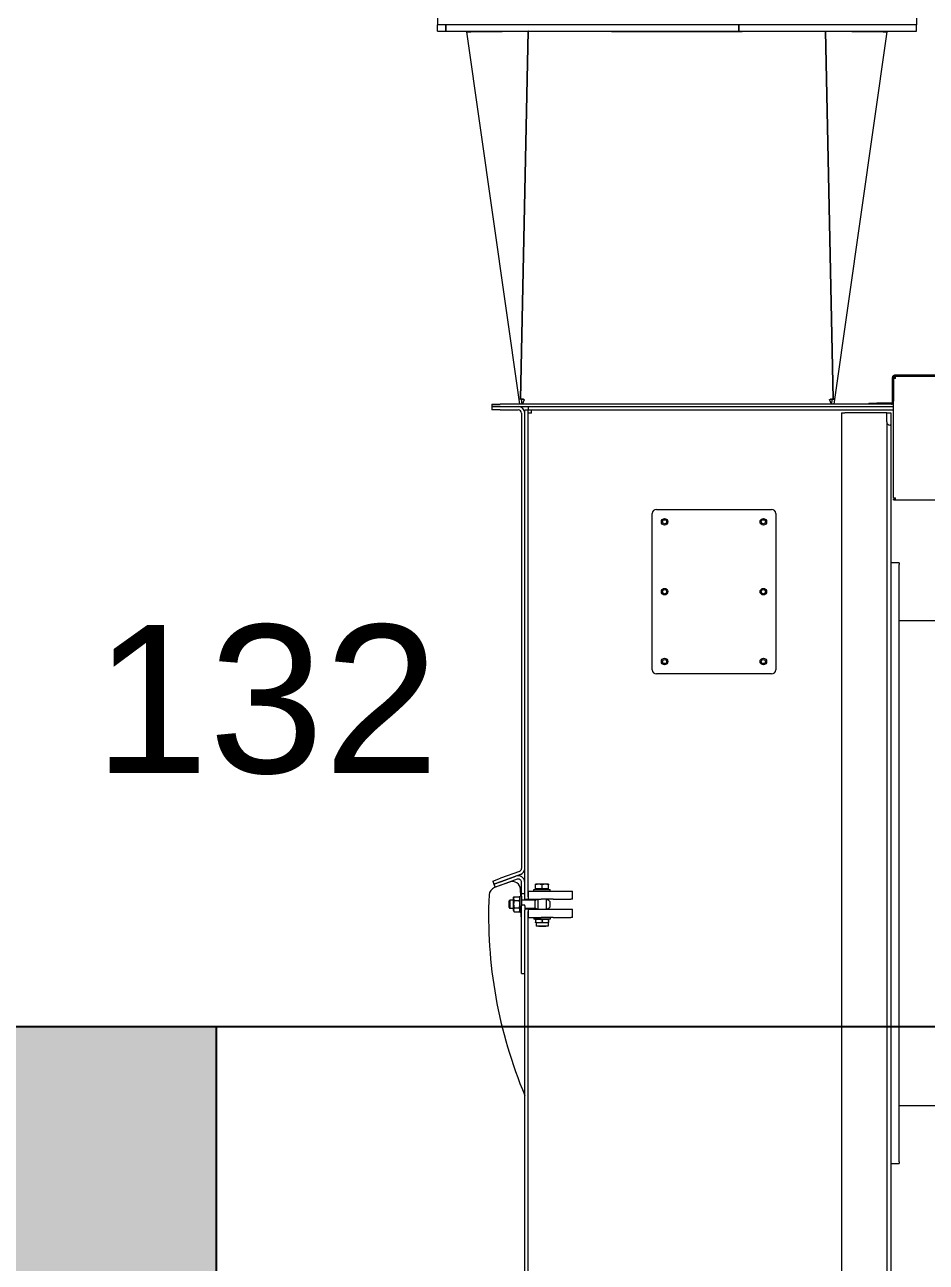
# Model space of a CAD drawing. Header units: millimetres. Extents: x 3220 to 226993, y 817 to 176024.
# Drawn here: x 200218 to 201314, y 73756 to 75261 of the extents above; entities that cross this region are included whole.
import ezdxf

# ---------------------------------------------------------------- set-up
doc = ezdxf.new("R2010")
doc.units = ezdxf.units.MM
doc.layers.add('Repère', color=76, linetype='Continuous')
doc.layers.add('Sichtbare Kanten(DIN)', color=7, linetype='Continuous', lineweight=50, true_color=0x3f3f3f)
doc.styles.get("Standard").update_dxf_attribs({"font": 'arial.ttf'})

# ---------------------------------------------------------------- blocks, each defined once
blk = doc.blocks.new('SECTION D-E')
h = blk.add_hatch()
h.set_pattern_fill('AR-CONC', color=256, scale=3)
h.paths.add_polyline_path([(0, -500), (-250, -500), (-250, -4000), (0, -4000)])
h.paths.add_polyline_path([(250, -500), (0, -500), (0, -4000), (3000, -4000), (3000, -3500), (2750, -3500), (250, -3500)])
h.paths.add_polyline_path([(15000, -3500), (12000, -3500), (12000, -4000), (15000, -4000)])
h.paths.add_polyline_path([(18000, -500), (17750, -500), (17750, -3500), (15000, -3500), (15000, -4000), (18000, -4000)])
h.paths.add_polyline_path([(18250, -500), (18000, -500), (18000, -4000), (18250, -4000)])
h.paths.add_polyline_path([(8000, -3500), (8000, -4000), (9000, -4000), (9000, -3500)])
h.paths.add_polyline_path([(5600, -4000), (5600, -3500), (3000, -3500), (3000, -4000)])
h.paths.add_polyline_path([(9800, -4000), (9800, -3500), (9000, -3500), (9000, -4000)])
for points in [[(17750, -500), (17750, -3500), (250, -3500), (250, -500)], [(9800, -3500), (9800, -4500), (12000, -4500), (12000, -3500)]]:
    blk.add_lwpolyline(points)
blk = doc.blocks.new('be 500 pied F')
at = {"layer": 'Sichtbare Kanten(DIN)', "color": 5, "lineweight": 0}
for p, q in [((-721.1, 1718.2), (-731, 1718.2)), ((-731, 1710.2), (-731, 1718.2)), ((-721.1, 1710.2), (-721.1, 1718.2)), ((-364.7, 1718.2), (-721.1, 1718.2)), ((-721.1, 1718.2), (-721.1, 1710.2)), ((-149, 1718.2), (-364.7, 1718.2)), ((-364.7, 1718.2), (-364.7, 1710.2)), ((-364.7, 1710.2), (-364.7, 1718.2)), ((-149, 1710.2), (-149, 1718.2)), ((-731, 1710.2), (-721.1, 1710.2)), ((-721.1, 1710.2), (-364.7, 1710.2)), ((-631.8, 1262.7), (-695.5, 1709.6)), ((-692.5, 1710), (-695.4, 1709.7)), ((-695.4, 1709.7), (-690.7, 1709.7)), ((-692.5, 1710), (-687.7, 1710)), ((-692.5, 1710), (-692.5, 1710)), ((-692.5, 1710), (-692.5, 1710)), ((-690.4, 1710), (-676.2, 1710)), ((-687.5, 1710), (-690.4, 1710)), ((-687.7, 1710), (-687.5, 1710)), ((-687.7, 1710), (-687.7, 1710)), ((-687.5, 1710), (-676.1, 1710)), ((-675.8, 1710.1), (-652.7, 1710.1)), ((-630.2, 1263.3), (-620.9, 1710.2)), ((-629.8, 1263.1), (-620.5, 1710.2)), ((-620.5, 1710.2), (-620.9, 1710.2)), ((-555.6, 1710.2), (-519.4, 1710.2)), ((-518.9, 1710.1), (-518.5, 1710.1)), ((-518.5, 1710.1), (-480.5, 1710.1)), ((-480, 1710), (-480.5, 1710.1)), ((-479.6, 1710), (-479.2, 1710)), ((-479.2, 1710), (-479.5, 1709.9)), ((-479.5, 1709.9), (-440.5, 1709.9)), ((-479.2, 1710), (-440.3, 1710)), ((-440.3, 1710), (-440.5, 1709.9)), ((-440.3, 1710), (-440, 1710)), ((-440, 1710), (-439.7, 1710)), ((-440, 1710), (-440, 1709.8)), ((-439.7, 1710), (-400.8, 1710)), ((-439.7, 1710), (-439.5, 1709.9)), ((-439.5, 1709.9), (-400.5, 1709.9)), ((-400.8, 1710), (-400.4, 1710)), ((-400.8, 1710), (-400.5, 1709.9)), ((-400, 1710), (-399.5, 1710.1)), ((-399.5, 1710.1), (-361.5, 1710.1)), ((-364.7, 1710.2), (-149, 1710.2)), ((-361.5, 1710.1), (-361.1, 1710.1)), ((-360.6, 1710.2), (-324.4, 1710.2)), ((-250.2, 1263.1), (-259.5, 1710.2)), ((-259.5, 1710.2), (-259.1, 1710.2)), ((-249.8, 1263.3), (-259.1, 1710.2)), ((-248.2, 1262.7), (-184.5, 1709.6)), ((-227.3, 1710.1), (-204.2, 1710.1)), ((-203.9, 1710), (-192.5, 1710)), ((-203.8, 1710), (-189.6, 1710)), ((-192.5, 1710), (-192.3, 1710)), ((-192.5, 1710), (-189.6, 1710)), ((-192.3, 1710), (-187.5, 1710)), ((-192.3, 1710), (-192.3, 1710)), ((-189.3, 1709.7), (-184.6, 1709.7)), ((-187.5, 1710), (-187.5, 1710)), ((-187.5, 1710), (-187.5, 1710)), ((-187.5, 1710), (-184.6, 1709.7)), ((-178.1, 1267), (-178.1, 1289.5)), ((-176.9, 1289.5), (-176.9, 1267)), ((-176.9, 1289.5), (-174.4, 1289.5)), ((-174.4, 1288.2), (-176.9, 1288.2)), ((175.6, 1292), (-175.6, 1292)), ((175.6, 1290.7), (-175.6, 1290.7)), ((-174.4, 1288.2), (-174.4, 1290.7)), ((-178.1, 1257), (-178.1, 1267)), ((-176.9, 1267), (-176.9, 1260.4)), ((-665, 1257), (-655, 1257)), ((-665, 1257), (-665, 1254)), ((-655, 1254), (-665, 1254)), ((-665, 1254), (-655, 1254)), ((-665, 1254), (-665, 1250)), ((-655, 1250), (-665, 1250)), ((-178.1, 1257), (-655, 1257)), ((-655, 1254), (-176.9, 1254)), ((-655, 1254), (-633, 1254)), ((-655, 1250), (-633, 1250)), ((-629.2, 1263), (-631.8, 1262.8)), ((-629.2, 1263), (-631.8, 1262.7)), ((-631.8, 1262.8), (-631.8, 1262.8)), ((-631, 1257), (-631.8, 1262.7)), ((-629.4, 1263.1), (-631.6, 1263)), ((-631.1, 1263.2), (-631.1, 1263.2)), ((-629.8, 1263.1), (-631.1, 1263.2)), ((-629.8, 1263.1), (-631.1, 1263.2)), ((-630.4, 1263.3), (-630.2, 1263.3)), ((-629.8, 1263.3), (-630.4, 1263.3)), ((-629.8, 1263.3), (-630.2, 1263.3)), ((-629.8, 1263.1), (-629.6, 1263.1)), ((-627.9, 1262.9), (-629.8, 1263.1)), ((-627.7, 1262.9), (-629.6, 1263.1)), ((-628, 1257), (-628.9, 1263)), ((-628.8, 1263.1), (-628.8, 1263.1)), ((-627.3, 1262.9), (-628.8, 1263.1)), ((-627.3, 1262.9), (-628.8, 1263.1)), ((-628, 1263), (-628, 1263)), ((-626.8, 1262.9), (-628, 1263)), ((-626.8, 1262.9), (-628, 1263)), ((-627.9, 1262.9), (-627.7, 1262.9)), ((-627.9, 1257), (-625.5, 1262.7)), ((-627.8, 1257), (-625.4, 1262.7)), ((-627.3, 1262.9), (-627.7, 1262.9)), ((-626.8, 1262.9), (-627.3, 1262.9)), ((-627.3, 1262.9), (-627.3, 1262.9)), ((-626.7, 1262.9), (-626.8, 1262.9)), ((-626.8, 1262.9), (-626.8, 1262.9)), ((-626.1, 1262.8), (-625.9, 1262.8)), ((-625, 658), (-625, 1249.5)), ((-621, 1249.5), (-625, 1249.5)), ((-621, 658), (-621, 1249.5)), ((-620.5, 1254), (-176.9, 1254)), ((-620.5, 1250), (-620.5, 1254)), ((-620.5, 1250), (-176.9, 1250)), ((-617, 1246), (-617, 1250)), ((-252.2, 1257), (-254.6, 1262.7)), ((-252.1, 1257), (-254.5, 1262.7)), ((-254.1, 1262.8), (-253.9, 1262.8)), ((-253.2, 1262.9), (-253.3, 1262.9)), ((-253.2, 1262.9), (-252, 1263)), ((-253.2, 1262.9), (-252, 1263)), ((-252.7, 1262.9), (-253.2, 1262.9)), ((-253.2, 1262.9), (-253.2, 1262.9)), ((-252.7, 1262.9), (-251.2, 1263.1)), ((-252.7, 1262.9), (-251.2, 1263.1)), ((-252.3, 1262.9), (-252.7, 1262.9)), ((-252.7, 1262.9), (-252.7, 1262.9)), ((-252.3, 1262.9), (-250.4, 1263.1)), ((-252.3, 1262.9), (-252.1, 1262.9)), ((-252.1, 1262.9), (-250.2, 1263.1)), ((-252, 1263), (-252, 1263)), ((-252, 1257), (-251.1, 1263)), ((-251.2, 1263.1), (-251.2, 1263.1)), ((-250.8, 1263), (-248.2, 1262.7)), ((-250.8, 1263), (-248.2, 1262.8)), ((-250.6, 1263.1), (-248.4, 1263)), ((-250.4, 1263.1), (-250.2, 1263.1)), ((-250.2, 1263.3), (-249.6, 1263.3)), ((-250.2, 1263.3), (-249.8, 1263.3)), ((-250.2, 1263.1), (-248.9, 1263.2)), ((-250.2, 1263.1), (-248.9, 1263.2)), ((-249.8, 1263.3), (-249.6, 1263.3)), ((-249, 1257), (-248.2, 1262.7)), ((-248.9, 1263.2), (-248.9, 1263.2)), ((-248.2, 1262.8), (-248.2, 1262.8)), ((-206.9, 1258.2), (-196.9, 1258.2)), ((-206.9, 1258.2), (-206.9, 1257)), ((-179.4, 1258.2), (-196.9, 1258.2)), ((-178.1, 1257), (-176.9, 1257)), ((-176.9, 1143.2), (-176.9, 1260.4)), ((-629, 1246), (-629, 692.6)), ((-625, 692.6), (-625, 1246)), ((-617, 1246), (-621, 1246)), ((-240, 1246.5), (-236, 1246.5)), ((-240, 1246.5), (-240, -376)), ((-190, 1246.5), (-236, 1246.5)), ((-185, 1246.5), (-190, 1246.5)), ((-185, 1246.5), (-180, 1246.5)), ((-185, 1235.5), (-185, 1246.5)), ((-185, 1235.5), (-185, -477.5)), ((-180, 1246.5), (-180, 1231.5)), ((-180, 1231.5), (-181, 1231.5)), ((-180, 1231.5), (-180, -473.5)), ((-465, 1129), (-325, 1129)), ((-176.9, 1143.2), (-174.4, 1143.2)), ((-174.4, 1142), (-176.9, 1142)), ((-176.9, 1140.7), (-176.9, 1142)), ((-176.9, 1140.7), (-174.4, 1140.7)), ((-174.4, 1140.7), (-174.4, 1143.2)), ((-174.4, 1140.7), (174.4, 1140.7)), ((-470, 934), (-470, 1124)), ((-320, 1124), (-320, 934)), ((-170, 1064), (-180, 1064)), ((-170, 1064), (-170, 1062)), ((-170, 336), (-170, 1062)), ((-170, 994), (-15, 994)), ((-325, 929), (-465, 929)), ((-664, 677.1), (-654.6, 680.5)), ((-664, 677.1), (-662.6, 673.3)), ((-631.6, 688.8), (-654.6, 680.5)), ((-630.3, 685.1), (-653.2, 676.7)), ((-653.2, 676.7), (-635.7, 683.1)), ((-634.4, 679.3), (-651.8, 673)), ((-653.2, 676.7), (-662.6, 673.3)), ((-662.6, 673.3), (-653.2, 676.7)), ((-662.6, 673.3), (-661.2, 669.6)), ((-643.5, 676), (-661.9, 669.3)), ((-651.8, 673), (-661.2, 669.6)), ((-629.8, 659), (-630.1, 666.9)), ((-629, 668), (-629, 675.6)), ((-629, 663), (-629, 668)), ((-629, 663), (-629, 662.1)), ((-629, 662), (-629, 662.1)), ((-629, 662), (-625, 662)), ((-629, 659), (-629, 662)), ((-625, 668), (-625, 675.6)), ((-621, 665), (-605, 665)), ((-621, 665), (-621, 655)), ((-614, 667), (-594, 667)), ((-614, 665), (-614, 667)), ((-608, 673.4), (-612, 673.4)), ((-612, 672.7), (-612, 673.4)), ((-612, 667.6), (-612, 672.7)), ((-604, 667.6), (-612, 667.6)), ((-611.3, 667.6), (-611.3, 667)), ((-600, 673.4), (-608, 673.4)), ((-605, 665), (-590.6, 665)), ((-604, 667.6), (-604, 672.7)), ((-596, 667.6), (-604, 667.6)), ((-596, 673.4), (-600, 673.4)), ((-596.7, 667.6), (-596.7, 667)), ((-596, 673.4), (-596, 672.7)), ((-596, 667.6), (-596, 672.7)), ((-594, 665), (-594, 667)), ((-590.6, 665), (-569.1, 665)), ((-569.1, 665), (-567, 665)), ((-567, 655), (-567, 665)), ((-644, 653), (-643, 654)), ((-644, 645), (-644, 653)), ((-639, 654), (-643, 654)), ((-643, 654), (-643, 644)), ((-639, 656.3), (-637.9, 658.2)), ((-639, 656.3), (-639, 641.7)), ((-637.9, 658.2), (-631.7, 658.2)), ((-637.9, 653.7), (-631.7, 653.7)), ((-630.6, 656.3), (-631.7, 658.2)), ((-630.6, 639), (-630.6, 659)), ((-628.6, 659), (-630.6, 659)), ((-629, 647.9), (-629, 648)), ((-625, 648), (-629, 648)), ((-629, 647.9), (-629, 647)), ((-629, 642), (-629, 647)), ((-628.6, 648), (-628.6, 659)), ((-611.9, 654), (-628.6, 654)), ((-625, 655), (-625, 658)), ((-625, 655), (-621, 655)), ((-625, 654), (-625, 655)), ((-625, 648), (-625, 647.9)), ((-625, 647), (-625, 647.9)), ((-625, 647), (-625, 642)), ((-621, 655), (-621, 654)), ((-621, 655), (-605, 655)), ((-609, 654.5), (-610, 654.5)), ((-609, 655), (-609, 643)), ((-590.6, 655), (-605, 655)), ((-599, 655), (-599, 643)), ((-598, 654.5), (-599, 654.5)), ((-594, 647.5), (-594, 650.5)), ((-590.6, 655), (-569.1, 655)), ((-567, 655), (-569.1, 655)), ((-644, 645), (-643, 644)), ((-639, 644), (-643, 644)), ((-639, 641.7), (-637.9, 639.8)), ((-637.9, 644.5), (-631.7, 644.5)), ((-637.9, 639.8), (-637.9, 639.8)), ((-637.9, 639.8), (-631.7, 639.8)), ((-630.6, 641.7), (-631.7, 639.8)), ((-631.7, 639.8), (-631.7, 639.8)), ((-629, 639), (-630.6, 639)), ((-629, 627.9), (-629.3, 639)), ((-629, 570), (-629, 642)), ((-611.9, 644), (-625, 644)), ((-621, 643), (-625, 643)), ((-625, 570), (-625, 642)), ((-625, -491.5), (-625, 640)), ((-621, 644), (-621, 643)), ((-621, 643), (-605, 643)), ((-621, 643), (-621, 633)), ((-621, -491.5), (-621, 640)), ((-621, 633), (-605, 633)), ((-614, 633), (-614, 631)), ((-610, 643.5), (-609, 643.5)), ((-605, 643), (-590.6, 643)), ((-590.6, 633), (-605, 633)), ((-599, 643.5), (-598, 643.5)), ((-594, 633), (-594, 631)), ((-590.6, 643), (-569.1, 643)), ((-590.6, 633), (-569.1, 633)), ((-569.1, 643), (-567, 643)), ((-567, 633), (-569.1, 633)), ((-567, 633), (-567, 643)), ((-594, 631), (-614, 631)), ((-611.3, 631), (-612, 630.6)), ((-612, 629.9), (-612, 630.6)), ((-612, 629.9), (-612, 627.4)), ((-612, 626.7), (-612, 627.4)), ((-611.3, 626.3), (-612, 626.7)), ((-596.7, 626.3), (-611.3, 626.3)), ((-611.3, 626.3), (-611.3, 622.4)), ((-596.7, 622.4), (-611.3, 622.4)), ((-608.1, 622), (-608.5, 622.4)), ((-599.9, 622), (-608.1, 622)), ((-604, 629.9), (-604, 627.4)), ((-599.9, 622), (-599.5, 622.4)), ((-596.7, 631), (-596, 630.6)), ((-596.7, 626.3), (-596, 626.7)), ((-596.7, 626.3), (-596.7, 622.4)), ((-596, 630.6), (-596, 629.9)), ((-596, 629.9), (-596, 627.4)), ((-596, 627.4), (-596, 626.7)), ((-629, 565), (-629, 570)), ((-629, 565), (-625, 565)), ((170, 404), (-170, 404)), ((-180, 334), (-170, 334)), ((-170, 336), (-170, 334))]:
    blk.add_line(p, q, dxfattribs=at)
at = {"layer": 'Sichtbare Kanten(DIN)', "color": 5, "lineweight": 0, "flags": 128}
for points in [[(-480, 1710), (-479.8, 1710), (-479.6, 1710)], [(-400.4, 1710), (-400.2, 1710), (-400, 1710)], [(-608, 673.4), (-608.2, 673.4), (-608.3, 673.4), (-608.5, 673.4), (-608.6, 673.4), (-608.8, 673.4), (-609, 673.4), (-609.1, 673.3), (-609.3, 673.3), (-609.4, 673.3), (-609.6, 673.3), (-609.8, 673.3), (-609.9, 673.2), (-610.1, 673.2), (-610.3, 673.2), (-610.4, 673.1), (-610.6, 673.1), (-610.8, 673), (-610.9, 673), (-611.1, 673), (-611.3, 672.9), (-611.5, 672.9), (-611.6, 672.8), (-611.8, 672.7), (-612, 672.7)], [(-604, 672.7), (-604.2, 672.7), (-604.4, 672.8), (-604.5, 672.9), (-604.7, 672.9), (-604.9, 673), (-605.1, 673), (-605.2, 673), (-605.4, 673.1), (-605.6, 673.1), (-605.7, 673.2), (-605.9, 673.2), (-606.1, 673.2), (-606.2, 673.3), (-606.4, 673.3), (-606.6, 673.3), (-606.7, 673.3), (-606.9, 673.3), (-607, 673.4), (-607.2, 673.4), (-607.4, 673.4), (-607.5, 673.4), (-607.7, 673.4), (-607.8, 673.4), (-608, 673.4)], [(-600, 673.4), (-600.2, 673.4), (-600.3, 673.4), (-600.5, 673.4), (-600.6, 673.4), (-600.8, 673.4), (-601, 673.4), (-601.1, 673.3), (-601.3, 673.3), (-601.4, 673.3), (-601.6, 673.3), (-601.8, 673.3), (-601.9, 673.2), (-602.1, 673.2), (-602.3, 673.2), (-602.4, 673.1), (-602.6, 673.1), (-602.8, 673), (-602.9, 673), (-603.1, 673), (-603.3, 672.9), (-603.5, 672.9), (-603.6, 672.8), (-603.8, 672.7), (-604, 672.7)], [(-596, 672.7), (-596.2, 672.7), (-596.4, 672.8), (-596.5, 672.9), (-596.7, 672.9), (-596.9, 673), (-597.1, 673), (-597.2, 673), (-597.4, 673.1), (-597.6, 673.1), (-597.7, 673.2), (-597.9, 673.2), (-598.1, 673.2), (-598.2, 673.3), (-598.4, 673.3), (-598.6, 673.3), (-598.7, 673.3), (-598.9, 673.3), (-599, 673.4), (-599.2, 673.4), (-599.4, 673.4), (-599.5, 673.4), (-599.7, 673.4), (-599.8, 673.4), (-600, 673.4)], [(-637.9, 658.2), (-638, 658), (-638.1, 657.8), (-638.2, 657.6), (-638.3, 657.4), (-638.4, 657.2), (-638.4, 657), (-638.5, 656.9), (-638.5, 656.7), (-638.6, 656.5), (-638.6, 656.3), (-638.6, 656.2), (-638.6, 656), (-638.6, 655.8), (-638.6, 655.6), (-638.6, 655.5), (-638.5, 655.3), (-638.5, 655.1), (-638.4, 654.9), (-638.4, 654.7), (-638.3, 654.5), (-638.2, 654.3), (-638.1, 654.1), (-638, 653.9), (-637.9, 653.7)], [(-637.9, 653.7), (-638, 653.3), (-638.1, 652.9), (-638.2, 652.5), (-638.3, 652.1), (-638.4, 651.7), (-638.4, 651.3), (-638.5, 650.9), (-638.5, 650.5), (-638.6, 650.2), (-638.6, 649.8), (-638.6, 649.5), (-638.6, 649.1), (-638.6, 648.7), (-638.6, 648.4), (-638.6, 648), (-638.5, 647.7), (-638.5, 647.3), (-638.4, 646.9), (-638.4, 646.5), (-638.3, 646.1), (-638.2, 645.8), (-638.1, 645.3), (-638, 644.9), (-637.9, 644.5)], [(-631.7, 653.7), (-631.6, 653.9), (-631.5, 654.1), (-631.4, 654.3), (-631.3, 654.5), (-631.2, 654.7), (-631.2, 654.9), (-631.1, 655.1), (-631.1, 655.3), (-631, 655.5), (-631, 655.6), (-631, 655.8), (-631, 656), (-631, 656.2), (-631, 656.3), (-631, 656.5), (-631.1, 656.7), (-631.1, 656.9), (-631.2, 657), (-631.2, 657.2), (-631.3, 657.4), (-631.4, 657.6), (-631.5, 657.8), (-631.6, 658), (-631.7, 658.2)], [(-631.7, 644.5), (-631.6, 644.9), (-631.5, 645.3), (-631.4, 645.8), (-631.3, 646.1), (-631.2, 646.5), (-631.2, 646.9), (-631.1, 647.3), (-631.1, 647.7), (-631, 648), (-631, 648.4), (-631, 648.7), (-631, 649.1), (-631, 649.5), (-631, 649.8), (-631, 650.2), (-631.1, 650.5), (-631.1, 650.9), (-631.2, 651.3), (-631.2, 651.7), (-631.3, 652.1), (-631.4, 652.5), (-631.5, 652.9), (-631.6, 653.3), (-631.7, 653.7)], [(-611.9, 654), (-611.9, 654), (-612, 654), (-612, 653.9), (-612.1, 653.9), (-612.1, 653.8), (-612.2, 653.7), (-612.3, 653.7), (-612.3, 653.6), (-612.4, 653.5), (-612.5, 653.3), (-612.5, 653.2), (-612.6, 653.1), (-612.6, 652.9), (-612.7, 652.7), (-612.8, 652.6), (-612.8, 652.4), (-612.8, 652.2), (-612.9, 651.9), (-612.9, 651.7), (-612.9, 651.5), (-612.9, 651.2), (-612.9, 651), (-612.8, 650.8), (-612.8, 650.5)], [(-612.8, 647.5), (-612.8, 647.2), (-612.9, 647), (-612.9, 646.7), (-612.9, 646.4), (-612.9, 646.2), (-612.8, 646), (-612.8, 645.7), (-612.8, 645.5), (-612.7, 645.3), (-612.7, 645.1), (-612.6, 645), (-612.5, 644.8), (-612.5, 644.7), (-612.4, 644.5), (-612.3, 644.4), (-612.2, 644.3), (-612.2, 644.2), (-612.1, 644.2), (-612, 644.1), (-612, 644.1), (-612, 644), (-612, 644), (-611.9, 644), (-611.9, 644)], [(-612.8, 650.5), (-612.8, 650.4), (-612.8, 650.3), (-612.7, 650.1), (-612.7, 650), (-612.7, 649.9), (-612.7, 649.8), (-612.7, 649.6), (-612.7, 649.5), (-612.7, 649.4), (-612.7, 649.2), (-612.7, 649.1), (-612.7, 649), (-612.7, 648.9), (-612.7, 648.8), (-612.7, 648.6), (-612.7, 648.5), (-612.7, 648.4), (-612.7, 648.2), (-612.7, 648.1), (-612.7, 648), (-612.7, 647.9), (-612.8, 647.7), (-612.8, 647.6), (-612.8, 647.5)], [(-637.9, 644.5), (-638, 644.3), (-638.1, 644), (-638.2, 643.8), (-638.3, 643.6), (-638.4, 643.4), (-638.4, 643.2), (-638.5, 643), (-638.5, 642.9), (-638.6, 642.7), (-638.6, 642.5), (-638.6, 642.3), (-638.6, 642.1), (-638.6, 641.9), (-638.6, 641.8), (-638.6, 641.6), (-638.5, 641.4), (-638.5, 641.2), (-638.4, 641), (-638.4, 640.8), (-638.3, 640.6), (-638.2, 640.4), (-638.1, 640.2), (-638, 640), (-637.9, 639.8)], [(-631.7, 639.8), (-631.6, 640), (-631.5, 640.2), (-631.4, 640.4), (-631.3, 640.6), (-631.2, 640.8), (-631.2, 641), (-631.1, 641.2), (-631.1, 641.4), (-631, 641.6), (-631, 641.8), (-631, 641.9), (-631, 642.1), (-631, 642.3), (-631, 642.5), (-631, 642.7), (-631.1, 642.9), (-631.1, 643), (-631.2, 643.2), (-631.2, 643.4), (-631.3, 643.6), (-631.4, 643.8), (-631.5, 644), (-631.6, 644.3), (-631.7, 644.5)], [(-604, 629.9), (-604.4, 630), (-604.7, 630.1), (-605.1, 630.2), (-605.4, 630.3), (-605.8, 630.4), (-606.1, 630.4), (-606.4, 630.5), (-606.8, 630.5), (-607.1, 630.6), (-607.4, 630.6), (-607.7, 630.6), (-608, 630.6), (-608.3, 630.6), (-608.6, 630.6), (-608.9, 630.6), (-609.2, 630.5), (-609.6, 630.5), (-609.9, 630.4), (-610.2, 630.4), (-610.6, 630.3), (-610.9, 630.2), (-611.3, 630.1), (-611.6, 630), (-612, 629.9)], [(-612, 627.4), (-611.6, 627.3), (-611.3, 627.2), (-610.9, 627.1), (-610.6, 627), (-610.2, 626.9), (-609.9, 626.9), (-609.6, 626.8), (-609.2, 626.8), (-608.9, 626.7), (-608.6, 626.7), (-608.3, 626.7), (-608, 626.7), (-607.7, 626.7), (-607.4, 626.7), (-607.1, 626.7), (-606.8, 626.8), (-606.4, 626.8), (-606.1, 626.9), (-605.8, 626.9), (-605.4, 627), (-605.1, 627.1), (-604.7, 627.2), (-604.4, 627.3), (-604, 627.4)], [(-596, 629.9), (-596.4, 630), (-596.7, 630.1), (-597.1, 630.2), (-597.4, 630.3), (-597.8, 630.4), (-598.1, 630.4), (-598.4, 630.5), (-598.8, 630.5), (-599.1, 630.6), (-599.4, 630.6), (-599.7, 630.6), (-600, 630.6), (-600.3, 630.6), (-600.6, 630.6), (-600.9, 630.6), (-601.2, 630.5), (-601.6, 630.5), (-601.9, 630.4), (-602.2, 630.4), (-602.6, 630.3), (-602.9, 630.2), (-603.3, 630.1), (-603.6, 630), (-604, 629.9)], [(-604, 627.4), (-603.6, 627.3), (-603.3, 627.2), (-602.9, 627.1), (-602.6, 627), (-602.2, 626.9), (-601.9, 626.9), (-601.6, 626.8), (-601.2, 626.8), (-600.9, 626.7), (-600.6, 626.7), (-600.3, 626.7), (-600, 626.7), (-599.7, 626.7), (-599.4, 626.7), (-599.1, 626.7), (-598.8, 626.8), (-598.4, 626.8), (-598.1, 626.9), (-597.8, 626.9), (-597.4, 627), (-597.1, 627.1), (-596.7, 627.2), (-596.4, 627.3), (-596, 627.4)]]:
    blk.add_lwpolyline(points, dxfattribs=at)
at = {"layer": 'Sichtbare Kanten(DIN)', "color": 5, "lineweight": 0}
for centre, radius in [((-455, 1114), 4), ((-455, 1114), 2.46), ((-335, 1114), 4), ((-335, 1114), 2.46), ((-455, 1029), 4), ((-455, 1029), 2.46), ((-335, 1029), 4), ((-335, 1029), 2.46), ((-455, 944), 4), ((-335, 944), 4), ((-455, 944), 2.46), ((-335, 944), 2.46)]:
    blk.add_circle(centre, radius, dxfattribs=at)
for centre, radius, start, end in [((-175.6, 1289.5), 2.5, 90, 180), ((-175.6, 1289.5), 1.25, 90, 180), ((-633, 1246), 8, 0, 90), ((-633, 1246), 4, 0, 90), ((-179.4, 1259.5), 1.25, 270, 0), ((-179.4, 1259.5), 2.5, 270, 300), ((-181, 1235.5), 4, 180, 270), ((-465, 1124), 5, 90, 180), ((-325, 1124), 5, 0, 90), ((-465, 934), 5, 180, 270), ((-325, 934), 5, 270, 0), ((-633, 692.6), 4, 290, 0), ((-633, 692.6), 8, 290, 0), ((-633, 675.6), 8, 0, 110), ((-633, 675.6), 4, 0, 110), ((-658.4, 659.9), 10, 110.0527, 177.4228), ((-640.1, 666.6), 10, 1.5527, 110.0527), ((-105, 635), 564, 177.4228, 202.7819), ((-610, 650.5), 4, 90, 118.955), ((-598, 650.5), 4, 0, 90), ((-598, 647.5), 4, 270, 0), ((-610, 647.5), 4, 241.045, 270)]:
    blk.add_arc(centre, radius, start, end, dxfattribs=at)
for centre, major_axis, ratio, start_param, end_param in [((-689.5, 1710), (6, 0.4), 0.217748, 3.049102, 3.157865), ((-684.7, 1710), (6, 0.38), 0.176919, 2.837868, 3.049018), ((-670.5, 1710), (6, 0.29), 0.133396, 2.63771, 2.8424), ((-647.5, 1710), (-6, -0.14), 0.089661, 5.587114, 5.786175), ((-553.2, 1710), (-6, 0.48), 0.002142, 1.03345, 1.173923), ((-517.1, 1710), (-6, 0.71), 0.018107, 1.173492, 1.334979), ((-479, 1710), (-6.01, 0.93), 0.026914, 1.336382, 1.501895), ((-440.1, 1710), (6.02, -1.15), 0.028773, 4.646335, 4.731305), ((-439.9, 1710), (-6.02, -1.15), 0.028773, 1.551881, 1.636851), ((-401, 1710), (-6.01, -0.93), 0.026914, 1.639697, 1.805211), ((-362.9, 1710), (6, 0.71), 0.018107, 4.948207, 5.109693), ((-326.8, 1710), (6, 0.48), 0.002142, 5.109262, 5.249735), ((-232.5, 1710), (-6, 0.14), 0.089661, 3.638603, 3.837664), ((-209.5, 1710), (-6, 0.29), 0.133396, 3.440786, 3.645475), ((-195.3, 1710), (6, -0.38), 0.176919, 0.092575, 0.303724), ((-190.5, 1710), (6, -0.4), 0.217748, 6.266913, 6.375676), ((-625.8, 1263.1), (-6, -0.38), 0.176919, 5.979461, 6.190611), ((-625.8, 1263.1), (-6, -0.4), 0.217748, 6.190695, 6.299457), ((-625.8, 1263.1), (-6, -0.29), 0.133396, 5.779303, 5.983992), ((-625.8, 1263.1), (6, 0.14), 0.089661, 2.445522, 2.644582), ((-625.7, 1262.9), (6, -0.26), 0.020531, 2.123601, 2.280287), ((-625.7, 1262.9), (-6, 0.48), 0.002142, 1.015568, 1.173923), ((-625.6, 1262.9), (-6, 0.71), 0.018107, 1.173492, 1.334979), ((-625.6, 1262.9), (-6.01, 0.93), 0.026914, 1.336382, 1.501895), ((-625.5, 1262.9), (6.02, -1.15), 0.028773, 4.646335, 4.731305), ((-254.5, 1262.9), (-6.02, -1.15), 0.028773, 1.551881, 1.636851), ((-254.4, 1262.9), (-6.01, -0.93), 0.026914, 1.639697, 1.805211), ((-254.4, 1262.9), (6, 0.71), 0.018107, 4.948207, 5.109693), ((-254.3, 1262.9), (6, 0.48), 0.002142, 5.109262, 5.267617), ((-254.3, 1262.9), (6, 0.26), 0.020531, 0.861305, 1.017992), ((-254.2, 1263.1), (6, -0.14), 0.089661, 0.497011, 0.696071), ((-254.2, 1263.1), (6, -0.29), 0.133396, 0.299193, 0.503882), ((-254.2, 1263.1), (-6, 0.38), 0.176919, 3.234167, 3.445317), ((-254.2, 1263.1), (-6, 0.4), 0.217748, 3.125321, 3.234083)]:
    blk.add_ellipse(centre, major_axis=major_axis, ratio=ratio, start_param=start_param, end_param=end_param, dxfattribs=at)
blk = doc.blocks.new('132')
at = {"layer": 'Sichtbare Kanten(DIN)', "color": 5, "lineweight": 0}
for p, q in [((-731, 1226.2), (-731, 1218.2)), ((-149, 1226.2), (-149, 1218.2)), ((-149, 1218.2), (-731, 1218.2))]:
    blk.add_line(p, q, dxfattribs=at)
blk.add_blockref('be 500 pied F', (0, -500))

msp = doc.modelspace()

# ---------------------------------------------------------------- block references
at = {"color": 2}
msp.add_blockref('SECTION D-E', (190650.8, 77542.4), dxfattribs=at)
msp.add_blockref('132', (201450.8, 74042.4))

# ---------------------------------------------------------------- texts
at = {"layer": 'Repère', "insert": (200301.9, 74531), "char_height": 180, "attachment_point": 1}
msp.add_mtext_dynamic_manual_height_columns('132', width=631.382, gutter_width=12.5, heights=[0], dxfattribs=at)

doc.saveas('drawing.dxf')
